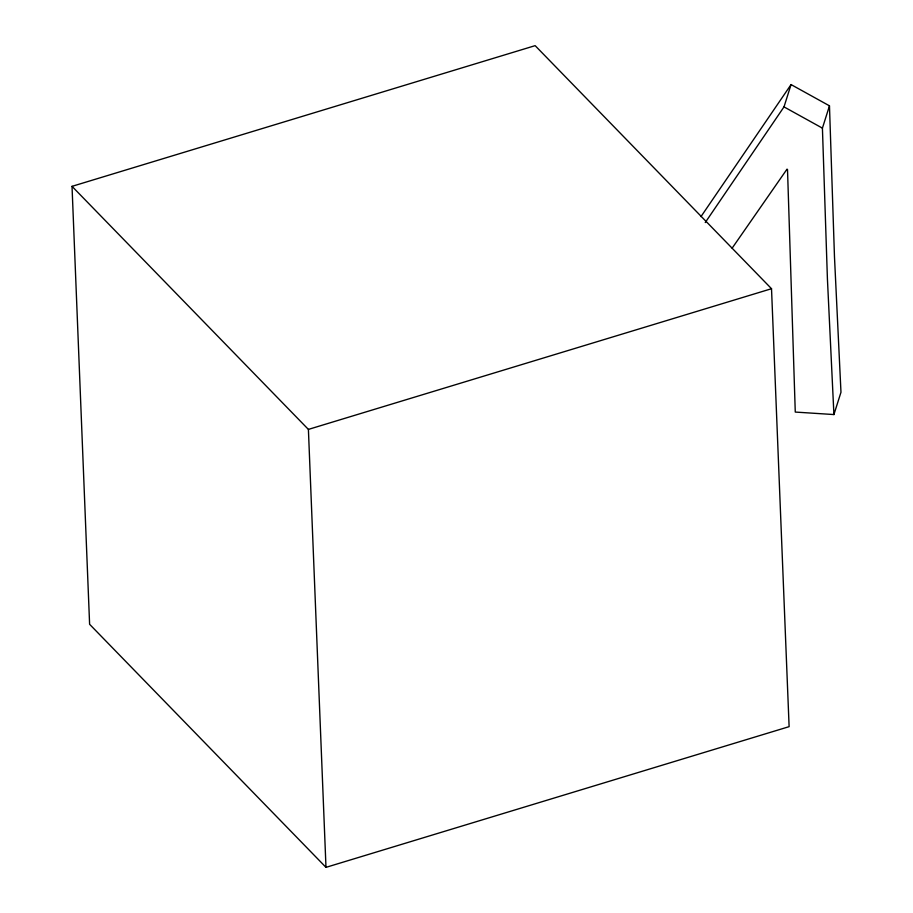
<?xml version="1.0" encoding="UTF-8"?>
<svg xmlns="http://www.w3.org/2000/svg" width="913" height="913" viewBox="0 0 913 913"><rect width="100%" height="100%" fill="white"/><g stroke="black" fill="none" stroke-linecap="round" stroke-linejoin="round"><path stroke-width="1.37" d="M705.247 222.544L784.005 106.889L791.057 84.578L829.472 105.828L834.471 256.599L840.976 392.248L833.923 414.559L795.269 412.071L787.508 169.464L787.006 169.167L732.135 248.153M833.923 414.559L827.418 278.91L822.419 128.14L829.472 105.828M791.057 84.578L700.979 216.609M72.024 186.343L535.144 45.65L771.519 288.713L789.117 726.657L325.987 867.35L89.611 624.287L72.024 186.343L308.4 429.407L325.987 867.35M308.4 429.407L771.519 288.713M784.005 106.889L822.419 128.14"/></g></svg>
